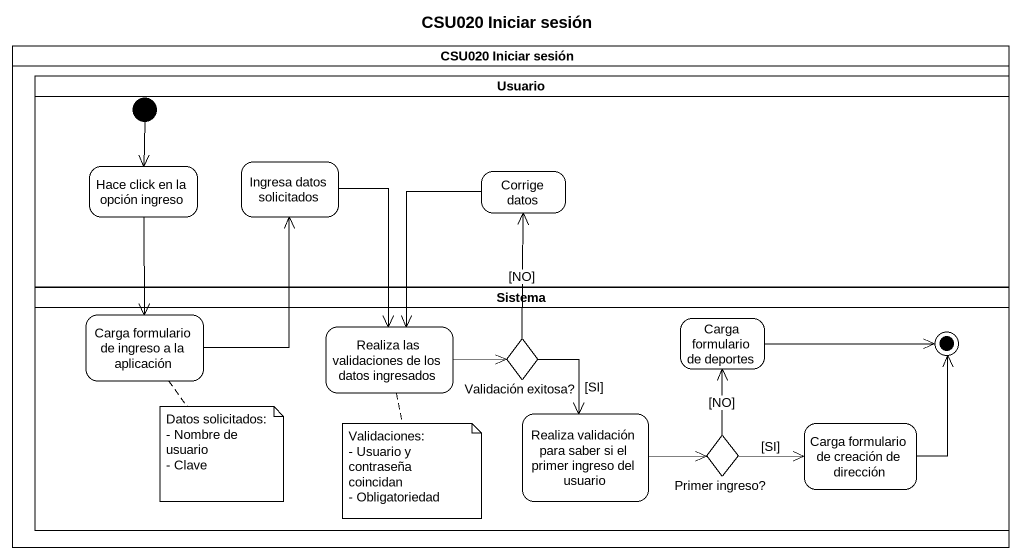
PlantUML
@startuml
title CSU020 Iniciar sesión
hide empty description
state "CSU020 Iniciar sesión" as CSU020_Iniciar_sesión <<partition>> {
  state Usuario <<partition>> {
    state "Hace click en la opción ingreso" as Hace_click_en_la_opción
    state "Ingresa datos solicitados" as Ingresa_datos_solicitados
    state "Corrige datos" as Corrige_datos
    [*] --> Hace_click_en_la_opción
  }
  state Sistema <<partition>> {
    state "Carga formulario de ingreso a la aplicación" as Carga_formulario_de_ingreso
    state "Realiza las validaciones de los datos ingresados" as Realiza_las_validaciones_de
    state "Validación exitosa?" as Validación_exitosa <<choice>>
    state "Carga formulario de deportes" as Carga_formulario_de_deportes
    state "Realiza validación para saber si el primer ingreso del usuario" as Realiza_validación_para
    state "Primer ingreso?" as Primer_ingreso <<choice>>
    state "Carga formulario de creación de dirección" as Carga_formulario_de
    Carga_formulario_de_deportes -right-> [*]
    Carga_formulario_de -up-> [*]
  }
}
Hace_click_en_la_opción --> Carga_formulario_de_ingreso
Ingresa_datos_solicitados --> Realiza_las_validaciones_de
Corrige_datos --> Realiza_las_validaciones_de
Carga_formulario_de_ingreso -up-> Ingresa_datos_solicitados
Realiza_las_validaciones_de -right-> Validación_exitosa
Validación_exitosa -up-> Corrige_datos : [NO]
Validación_exitosa --> Realiza_validación_para : [SI]
Realiza_validación_para -right-> Primer_ingreso
Primer_ingreso -up-> Carga_formulario_de_deportes : [NO]
Primer_ingreso -right-> Carga_formulario_de : [SI]
note bottom of Carga_formulario_de_ingreso
  Datos solicitados:
  - Nombre de usuario
  - Clave
end note
note bottom of Realiza_las_validaciones_de
  Validaciones:
  - Usuario y contraseña coincidan
  - Obligatoriedad
end note
@enduml
